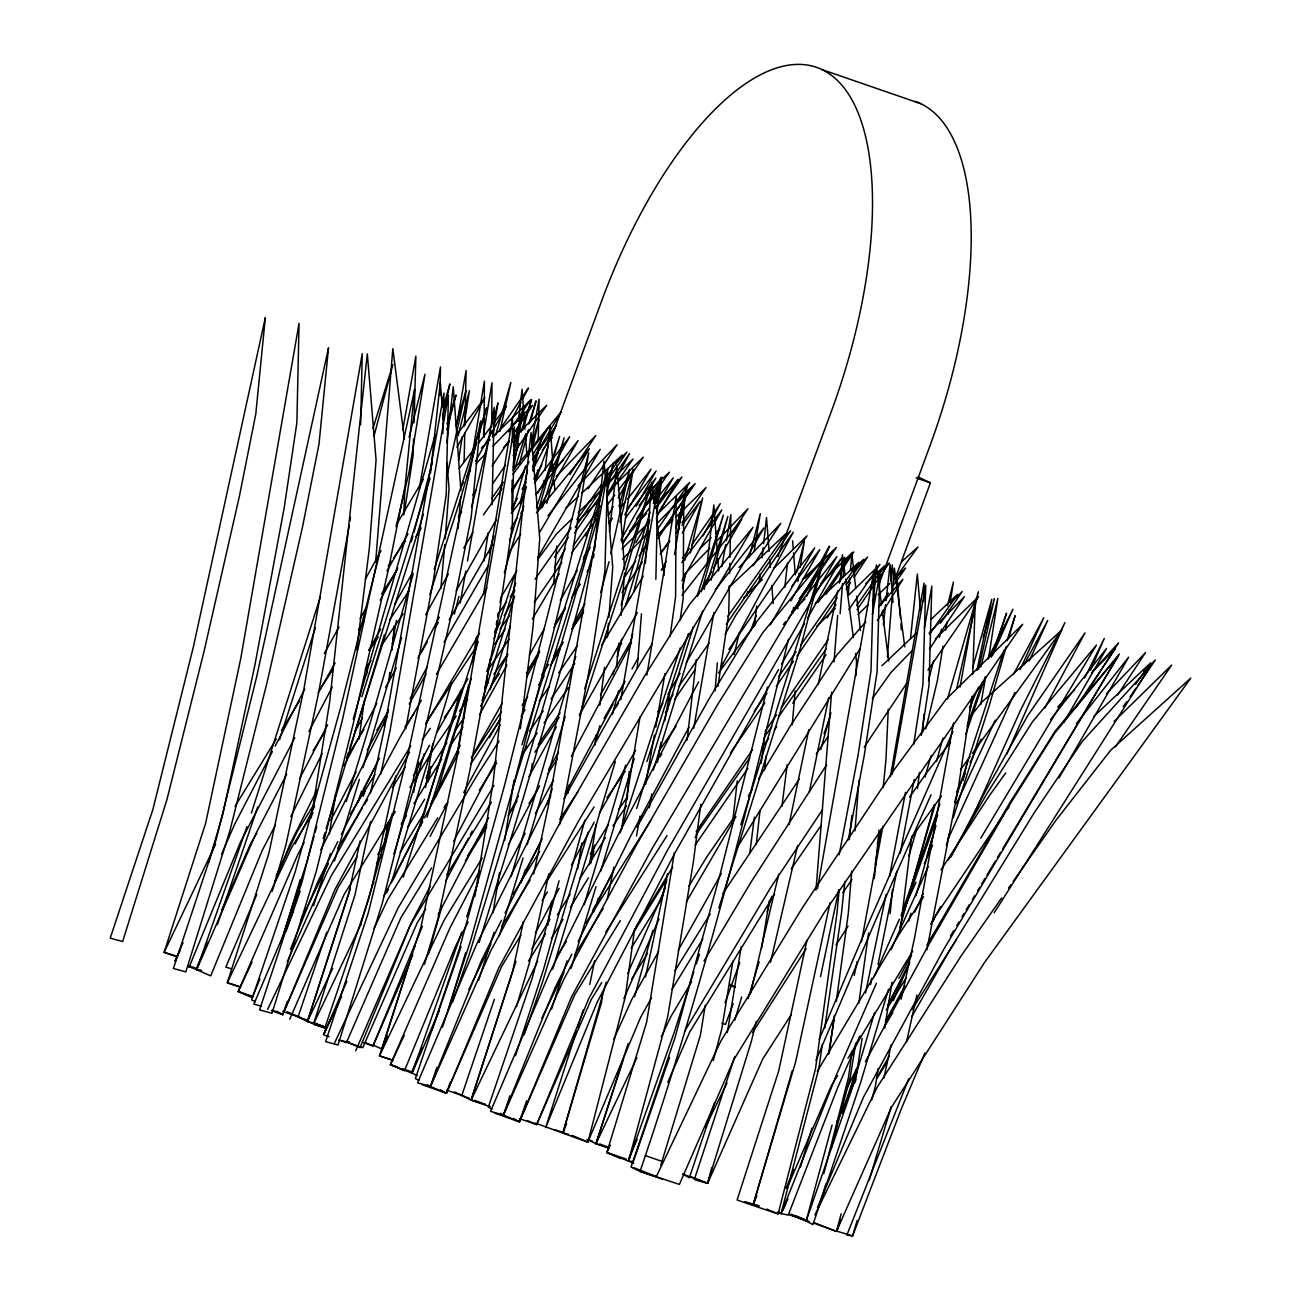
<?xml version="1.0" encoding="UTF-8"?>
<svg xmlns="http://www.w3.org/2000/svg" width="1301" height="1301" viewBox="0 0 1301 1301"><rect width="100%" height="100%" fill="white"/><g stroke="black" fill="none" stroke-linecap="round" stroke-linejoin="round"><path stroke-width="1.5" d="M484.07 437.169L484.395 381.226L472.539 453.317M491.713 426.777L491.973 382.819L483.419 434.892M511.944 510.106L512.122 480.134M512.35 442.161L512.496 418.19L483.5 594.427M360.686 424.63L362.231 353.726L303.914 688.945L268.803 853.635L227.301 982.727L240.701 987.361M439.868 395.309L440.486 366.947L419.312 488.672M464.132 461.676L464.75 433.314M464.929 425.216L466.116 370.509L456.749 424.386M492.087 504.723L494.201 407.473L467.482 561.121M537.378 478.101L537.557 470.003M537.915 453.789L538.045 447.723M538.224 439.608L539.102 399.098L531.816 441.006M655.867 579.335L657.899 486.151L620.772 699.645M729.341 585.645L728.723 614.007L717.941 686.375M729.601 573.481L729.828 563.349M729.959 557.283L730.886 514.741L726.365 540.679M923.645 601.404L924.035 583.173L890.372 776.73M413.572 438.99L413.133 455.171L404.237 513.375M414.027 422.825L415.865 356.132L402.773 429.867M442.828 433.526L443.95 393.097L384.559 727.877L370.427 793.301M972.026 696.246L958.577 786.455L926.897 949.779M972.774 674.081L975.181 603.518L960.04 687.091M855.912 675.691L856.53 661.624L855.473 653.557M403.7 515.033L404.969 486.964M888.258 709.208L885.981 759.329L883.2 787.625M922.62 732.398L923.954 714.363M444.763 544.68L440.844 588.686M445.218 538.663L449.04 488.591L446.894 462.554M607.388 637.36L608.461 623.342M608.917 617.325L612.738 567.252L606.965 497.161M626.952 799.855L629.164 771.558M637.197 668.421L641.442 613.812M645.377 563.252L651.687 482.362L655.119 508.122M795.139 690.815L792.244 724.82M815.987 890.144L831.615 692.197M834.006 661.884L837.665 615.438M840.381 581.092L842.446 554.828L845.113 574.977M887.38 657.119L894.405 568.228L904.764 646.808M366.524 675.04L367.337 664.957M375.615 562.211L392.821 348.684L404.383 438.86M840.121 613.796L842.576 583.531M843.064 577.481L844.691 557.316L839.34 583.059M851.716 871.117L848.301 913.432L836.299 1001.396M854.952 830.835L859.018 780.47M872.971 607.209L876.386 564.91L881.525 604.998M458.098 528.548L460.733 496.559M553.657 584.116L556.779 546.127M618.837 643.214L616.495 667.185M621.146 615.227L624.594 573.221M715.062 690.782L717.355 662.794M848.268 594.378L849.716 578.213M850.447 570.131L851.895 553.966L855.716 588.231M839.178 890.193L836.852 914.213L815.483 1068.869L778.079 1214.012L737.098 1200.026L778.697 1070.983L806.994 940.168M890.16 913.611L892.47 889.591M388.983 680.537L389.763 672.454M391.943 650.224L394.317 625.96M402.025 547.136L402.416 543.086M874.305 878.582L879.053 830.071M844.853 881.525L841.454 913.578L824.72 1028.148M849.325 839.47L851.862 815.434M890.567 580.929L892.275 564.813L893.998 584.865M910.505 638.498L917.335 574.05L920.441 610.136M430.501 473.027L440.291 382.445L442.275 406.481M568.065 793.252L568.927 785.202M593.532 557.739L593.972 553.706M594.411 549.689L603.989 461.107L605.811 483.143M732.544 823.24L737.228 781.007M754.45 626.139L756.678 606.022M759.361 581.889L760.256 573.839M762.044 557.755L763.167 547.688M763.606 543.672L766.517 517.522L769.151 551.526M756.223 844.577L760.028 810.393M764.484 770.159L766.061 756.076M784.828 587.125L787.512 562.991M883.363 624.789L885.591 604.672M886.046 600.655L890.063 564.455L892.226 592.459M446.861 442.958L453.252 386.673L460.912 490.558M513.147 467.677L513.83 461.644M516.79 435.51L517.7 427.476M518.383 421.443L522.043 389.275L524.986 429.232M540.777 508.658L541.46 502.625M543.281 486.558L543.964 480.524M545.103 470.474L550.128 426.256L552.632 460.212M609.421 531.67L616.95 465.351L624.61 569.22M687.139 740.09L696.263 659.688M704.231 589.337L705.142 581.303M706.98 565.219L713.81 504.918L717.355 552.86M900.243 930.15L911.676 836.348M917.514 788.439L919.465 772.469M356.734 649.882L369.354 548.128L376.07 460.001L367.321 353.856L329.641 702.101L311.199 817.955M514.009 780.405L504.674 840.462M520.433 728.544L533.036 626.789L539.752 538.663L531.019 432.534L493.339 780.763L474.881 896.617M594.899 745.164L596.134 735.179M599.842 705.256L604.542 667.348M749.799 853.114L754.352 817.223M761.166 763.394L764.955 733.504M781.901 806.555L787.203 764.695M531.198 771.542L532.223 763.557M700.784 804.376L693.335 862.156L667.787 1016.195L628.513 1161.077L633.766 1163.387M602.558 994.615L601.469 1002.632L562.845 1133.09L587.906 1142.245L625.261 997.038L634.644 928.686M359.011 739.179L364.199 701.19M792.325 1070.544L753.116 1204.954L759.199 1205.978L744.953 1201.604M829.192 1053.371L834.38 1015.382M500.153 602.883L500.983 596.964M664.941 673.658L655.785 727.08M670.129 636.189L675.593 596.769L676.178 496.852L646.857 675.089M680.163 620.057L683.171 598.362L683.757 498.446L674.536 554.519M852.122 1051.338L848.496 1077.391L823.842 1173.469M858.806 1003.234L868.564 933.077M822.378 1044.215L818.849 1068.332L781.088 1213.605L788.243 1215.053L837.486 1088.091L860.156 1036.23M349.286 525.36L318.111 695.271L285.927 844.902L272.218 891.25M349.888 521.343L350.489 517.31M483.956 561.024L488.151 532.873M913.725 744.367L922.946 684.163L925.743 585.141L892.096 774.437M921.336 735.358L929.028 685.188L931.825 586.182L924.393 628.009M458.521 460.749L462.262 436.681M463.823 426.647L469.417 390.56L458.196 435.656M621.911 541.427L633.115 469.222L619.943 522.173M985.719 676.618L980.791 704.491M988.532 658.566L997.867 598.411L980.791 667.055M855.212 1082.351L862.124 1038.393M870.629 984.434L871.572 978.433M383.86 848.528L387.991 822.574M547.867 925.206L551.689 901.235M855.716 1043.142L850.269 1077.212L831.355 1147.742M878.224 1068.414L875.329 1086.449L871.654 1100.158M884.631 1028.343L891.998 982.255M329.332 833.892L335.804 793.838M413.637 792.374L418.499 762.337M492.428 436.843L497.974 402.838L493.973 418.597M513.196 470.425L523.604 406.4L514.627 441.852M493.03 912.554L499.503 872.499M577.66 869.052L581.872 842.999M656.452 513.505L661.656 481.5L656.176 503.178M682.423 515.066L683.074 511.065M683.724 507.065L687.302 485.062L677.333 524.466M746.937 595.679L747.587 591.679M754.092 551.657L760.272 513.651L749.311 556.991M705.256 1005.218L700.41 1035.157L660.729 1165.436M792.651 613.34L793.626 607.339M797.855 581.336L799.156 573.334M800.131 567.334L804.376 541.314L796.391 572.847M727.373 1032.457L741.245 946.608M828.477 1054.152L833.974 1020.212M837.844 996.257L838.478 992.256M943.014 646.109L937.484 680.13L925.873 728.836M945.616 630.107L946.917 622.106M948.234 614.105L948.884 610.104M950.185 602.103L953.438 582.1L947.453 605.746M457.806 750.628L468.685 684.537M472.296 662.518L476.589 636.482M621.504 829.29L639.946 717.144M674.357 852.659L646.63 1022.244L606.868 1152.507L620.886 1158.671M732.902 961.114L721.746 1029.156L713.29 1060.494M761.54 948.364L769.428 900.325M425.573 787.365L432.778 743.912M589.499 864.596L596.134 824.59M392.235 644.304L396.398 620.366M460.196 603.03L465.742 571.106M693.742 728.235L713.875 612.511M721.86 566.618L725.682 544.664M875.101 864.531L881.346 828.607M485.078 688.001L490.331 658.306M494.9 632.579L495.6 628.611M496.299 624.659L496.998 620.691M497.698 616.739L498.413 612.771M636.482 835.974L639.994 816.166M645.605 784.487L654.387 735M649.329 807.872L651.785 794.017M657.395 762.337L660.908 742.529M664.762 720.754L670.373 689.075M817.483 888.55L873.8 571.741L871.003 670.763L858.091 755.052L839.161 854.806M872.434 614.625L879.883 572.782L877.085 671.788L864.157 756.076L848.268 839.877M882.891 826.233L861.522 941.68M953.535 722.917L914.587 937.81L901.138 999.184M405.749 728.674L433.64 578.815L446.227 494.396L448.39 395.13L390.072 730.349L380.77 773.997M828.704 697.678L809.222 792.488M830.071 902.699L795.578 1062.153L753.116 1204.954L756.824 1195.538M838.803 889.754L820.524 976.644M886.176 894.145L865.539 992.939M889.591 876.191L905.496 792.39M896.796 871.231L878.045 964.464M900.211 853.277L914.213 779.445M589.743 984.532L594.655 960.658M607.339 898.975L613.877 867.133M442.145 905.561L428.533 953.877M606.282 982.109L562.845 1133.09L535.15 1123.039M778.746 874.109L750.352 993.948M789.056 824.606L808.832 729.568M818.313 684.033L837.698 590.979M976.953 670.324L991.817 599.306L972.66 667.706M370.606 821.63L354.945 895.039L313.46 1024.131L324.941 1028.099M427.444 782.389L430.826 766.517M590.703 863.035L594.524 845.178M645.491 976.953L667.494 873.768M360.149 840.869L349.026 892.405L307.426 1021.464L326.437 1028.018M395.797 776.046L372.086 886.306L360.653 924.93M523.425 921.515L512.708 971.066L471.125 1100.126L490.135 1106.679M533.703 873.947L548.258 806.555L607.632 471.759L604.916 570.797L592.02 655.102L559.609 824.558M548.892 873.735L529.621 962.252L516.432 1006.632M854.237 975.376L857.229 961.504M797.594 845.748L770.55 962.171M883.769 1078.383L891.152 1044.719M906.488 1042.134L916.912 994.972M432.371 462.457L413.978 532.109M442.893 415.328L449.918 383.909L443.186 407.311M447.089 475.19L465.969 390.755L455.854 425.85M499.877 431.46L510.854 382.38L495.697 435.006M513.245 455.692L522.904 412.498L513.358 445.641M520.075 503.78L527.523 470.393M532.353 448.796L538.939 419.345L531.637 444.682M595.175 545.038L569.122 641.572L523.587 796.862L479.126 942.526M607.03 492.038L613.617 462.587L606.868 485.972M609.031 561.707L600.672 592.589M610.787 553.852L629.651 469.417L618.983 506.463M677.382 532.402L686.586 491.176L675.918 528.206M682.44 588.328L685.952 572.619M690.343 552.99L702.638 498.007L684.668 560.389M956.869 687.969L978.368 591.76L947.47 698.979M978.612 669.299L994.403 598.606L983.182 637.604M963.016 780.584L968.025 759.117M396.041 526.824L409.034 472.279L424.988 374.249L409.034 437.282M630.855 641.881L632.709 634.091M734.106 654.549L739.212 633.115M788.422 639.36C745.392 818.394 699.564 997.054 640.043 1171.42L663.022 1179.357M756.206 1021.399L751.425 1041.142L707.614 1183.341L694.327 1179.584L734.772 1056.64M970.058 710.2L973.473 696.474M379.111 555.494L340.716 707.207L295.457 871.019L251.662 999.949L255.256 1001.705M471.547 507.244L490.981 430.42M595.842 741.554L599.826 725.795M612.787 674.568L613.796 670.633M617.276 656.842L621.764 639.116M633.733 591.825L648.695 532.727M720.884 669.299L722.38 663.38M767.476 687.107L720.104 874.272L674.845 1038.1L631.05 1167.03L640.043 1171.42L679.382 1184.414L733.845 1059.616L823.956 913.091L1022.651 624.285L946.299 699.027L893.82 770.257L802.489 907.626L720.917 1040.946L656.403 1176.478L633.067 1167.452M928.507 680.602L933.484 660.908M939.468 637.262L941.469 629.375M946.412 845.374L949.437 833.599M454.391 614.056L458.977 596.411M612.478 714.282L618.593 690.75M373.989 436.079L392.853 364.654L372.948 428.468M446.861 429.769L456.033 395.016L446.991 424.012M519.213 464.522L528.401 429.769M530.434 422.044L536.045 400.822L528.808 424.028M523.831 505.91L504.333 572.765M533.02 471.157L542.192 436.42L532.532 467.352M546.794 503.422L564.13 437.786L542.403 507.406M649.784 519.831L637.035 568.098L625.456 606.12M654.37 502.462L661.006 477.353L653.752 500.56M710.996 580.165L727.828 516.448L706.703 584.133M830.916 712.753L820.736 749.587M841.178 1213.8L836.445 1231.429L813.174 1222.859M711.842 1167.664L707.614 1183.341L682.586 1174.071L689.367 1177.763L714.509 1102.858M832.071 1125.04L806.148 1221.005L812.914 1224.68L860.612 1082.578L888.534 989.15M392.154 813.792L368.443 899.609L324.648 1028.538M427.492 782.259L430.176 772.501M559.072 880.761L532.142 978.271L488.33 1107.2L491.941 1108.956M590.638 862.872L593.874 851.163M634.53 996.777L652.842 930.459M661.998 897.316L666.86 879.752M314.029 836.299L306.955 861.766L280.691 942.688M315.102 832.38L316.745 826.509M411.311 541.736L412.905 535.963M489.095 552.99L493.908 535.67M584.913 820.15L543.639 969.017L515.472 1055.713M936.541 761.134L942.965 738.025M899.853 927.646L934.346 804.522M908.7 921.043L910.928 913.253M915.937 895.755L935.939 825.696M435.315 434.599L353.238 719.16M413.165 574.001L371.045 720.201L346.31 801.4M476.768 442.324L460.798 497.86L429.785 594.638M477.857 438.486L486.672 407.847L434.144 569.594M499.308 494.38L502.674 482.687M513.391 462.668L518.904 443.511M522.758 430.111L531.556 399.472L520.937 432.192M460.879 690.311L420.467 826.135M511.976 512.919L525.458 466.132M528.271 456.391L529.962 450.536M538.175 511.13L559.641 436.437L536.516 507.683M599.013 513.261L518.692 792.016L469.238 954.446L452.488 1002.404M575.741 656.566L511.179 876.207M663.559 571.09L665.25 565.236M625.683 765.069L584.165 904.797M701.32 591.711L723.34 515.098L697.076 595.972M925.011 776.957L931.191 755.507M909.041 894.909L934.882 805.238M1006.307 646.337L989.248 705.711L953.194 817.89M1008.519 638.677L1015.122 615.698L1006.99 640.726M384.364 634.725L326.096 828.9M401.554 637.685L362.898 767.769M451.658 682.732L391.373 882.745M467.693 689.579L435.868 796.358M565.236 716.363L527.181 844.495M615.357 761.394L552.697 969.18M634.237 758.532L600.753 871.15M908.83 856.172L916.798 828.997M927.158 855.245L932.28 837.779M208.469 862.823L222.747 814.54L254.931 664.909L284.317 507.048L296.888 422.63L299.051 323.364L240.75 658.582L205.623 823.273L164.121 952.365L177.521 956.999M424.435 964.399L438.144 918.051L470.311 768.403L499.698 610.559L512.269 526.141L514.432 426.874L456.131 762.093L421.004 926.784L379.502 1055.875L392.918 1060.51M800.424 1167.046L811.905 1128.13M734.756 1020.244L741.684 996.989M767.102 911.741L771.721 896.226M874.467 1012.91L850.789 1092.352L806.148 1221.005L789.74 1214.516M748.108 998.664L759.166 961.699M857.18 1220.517L852.578 1235.95L846.886 1235.072L908.716 1078.708M869.279 1180.007L891.169 1106.712M820.004 1203.214L825.907 1183.764M283.699 934.118L300.238 879.655M323.136 838.625L324.908 832.786M423.394 514.269L349.579 748.937M330.405 853.619L313.541 905.642M334.438 861.002L359.336 779.429M393.829 854.09L424.451 753.539M447.983 1010.828L465.709 952.495M494.104 932.28L478.573 980.466M499.308 935.777L523.035 858.091M588.133 832.201L542.208 983.036L524.124 1034.832M567.09 960.87L551.559 1009.056M571.106 968.253L596.004 886.68M702.703 610.982L653.297 770.111M856.497 1069.194L841.991 1113.493M320.436 596.704L251.369 813.125M361.889 696.685L430.094 478.166M514.92 468.506L525.783 433.688M478.215 641.393L403.212 877.167M509.602 540.842L526.498 486.688M482.053 700.784L514.643 596.362M521.945 744.692L608.25 468.165L584.279 558.893L512.366 789.447M621.162 604.981L650.142 512.171M636.693 808.458L693.417 626.675M740.806 824.818L824.688 556.015L800.717 646.76L718.851 908.033M315.297 627.976L279.552 739.7M471.336 678.488L427.021 817.223M490.217 689.514L510.35 625.748M566.342 794.781L567.561 790.927M515.684 583.206L487.013 671.349M373.208 1045.158L381.957 1049.013L409.652 962.236M413.962 948.722L415.182 944.868M688.424 633.506L646.922 761.557M576.424 1031.254L545.656 1127.674L597.159 1002.274L674.731 853.31L778.551 669.527M577.644 1027.4L583.19 1010.031M628.155 1043.548L595.956 1143.742L609.356 1148.376M350.392 888.453L307.426 1021.464L323.494 1026.408L314.452 1022.911M515.96 961.325L471.125 1100.126L485.403 1104.516L474.54 1100.191M840.592 1219.59L836.852 1231.153L852.578 1235.95L901.333 1108.81L924.897 1052.964M246.995 826.639L196.679 969.7L210.697 975.88L262.2 850.48L275.275 825.354M257.761 806.88L217.3 924.735M346.473 758.532L348.326 752.775M383.486 725.568L388.495 710.167M456.472 754.157L459.595 744.53M493.99 638.628L514.627 575.075M461.757 932.085L412.059 1073.211L417.328 1075.52M466.75 916.636L478.02 881.867M442.503 1027.123L470.653 940.428L511.944 791.577L552.762 634.725L572.733 550.941L588.686 452.911L504.414 785.869L459.155 949.681L415.361 1078.61L418.955 1080.367M547.184 804.246L552.193 788.829M584.702 688.701L650.37 486.509L624.496 576.538L579.612 715.648M620.154 832.819L680.195 647.963M623.488 1058.965L595.956 1143.742L608.673 1147.677M693.84 971.668L673.82 1033.466L628.513 1161.077L606.868 1152.507L610.332 1145.156M696.344 963.943L699.466 954.283M954.462 802.489L1003.868 650.354M357.791 802.571L361.645 791.024M363.255 796.326L365.174 790.585M520.839 883.151L525.328 869.686M593.809 911.741L598.314 898.275M985.377 676.813L965.7 734.512M888.16 1004.648L890.079 998.875M271.454 1010.601L282.805 1014.634L287.358 1001.201M326.746 932.248L298.059 1016.943L307.426 1021.464L332.682 968.334M436.957 1067.259L430.452 1086.449L446.503 1093.295L498.673 968.123L579.075 820.069L753.003 527.344L689.758 604.152L644.304 676.504L563.902 815.597L491.046 950.299L430.452 1086.449L417.572 1082.79L476.377 944.835L550.86 795.464M421.898 1084.579L446.503 1093.295L450.39 1081.782M494.347 999.363L461.757 1095.605L471.125 1100.126L537.655 961.081M509.927 1095.849L503.438 1115.038L519.473 1121.885L571.643 996.712L652.061 848.659L825.989 555.934L762.728 632.741L717.29 705.093L636.888 844.186L564.032 978.889L503.438 1115.038L490.558 1111.379L549.364 973.424L618.251 834.738L698.588 681.854M494.884 1113.168L519.473 1121.885L526.629 1100.776M432.03 1030.132L461.058 946.689M669.576 1057.323L633.311 1161.614L628.513 1161.077M286.122 931.418L300.173 891.12M903.122 909.269L939.826 804.213M967.18 725.909L982.531 681.968M991.199 657.151L1006.551 613.21L992.435 655.623L1012.942 609.242L987.524 659.396M904.179 910.472L937.663 814.979M426.11 777.998L428.923 770.371M534.89 482.395L548.209 446.145M551.022 438.518L601.55 301.198A305.93 126.75 -70.9 0 1 821.956 69.571L920.653 103.657M750.596 630.936L756.206 615.682M777.965 556.552L831.29 411.604A305.93 126.75 -70.9 0 0 821.956 69.571M725.08 1002.616L739.814 962.561M824.021 733.699L829.631 718.445M873.15 600.2L875.248 594.476M878.76 584.93L929.987 445.706A305.93 126.75 -70.9 0 0 915.27 101.429M733.162 1003.656L725.519 1024.424L721.941 1023.171M881.639 615.406L883.737 609.73M895.576 577.53L930.426 482.834L918.099 476.914M786.129 1188.35L789.886 1178.95M791.382 1175.177L793.643 1169.534M777.445 1212.223L781.088 1213.605L836.657 1074.398L876.435 983.182M566.618 1123.69L562.845 1133.09L568.537 1134.277M274.544 882.273L289.814 844.593L316.956 790.13M290.416 949.388L317.899 881.558L337.805 841.617M189.052 967.31L240.555 841.91L294.758 737.797M259.924 978.954L252.231 997.672L238.213 991.492L297.669 854.952L304.141 842.479M381.957 1049.013L387.34 1035.905M422.435 926.247L372.98 1045.939L363.402 1042.621M272.104 1010.064L282.805 1014.634L334.975 889.445L409.571 752.108M817.483 1207.539L863.425 1097.296L943.827 949.258L1117.77 656.533L1054.509 733.341L1009.056 805.693L928.654 944.786L865.393 1061.762M256.785 894.438L225.789 967.147L231.318 968.725M293.619 910.911L253.874 1004.112L261.241 1006.21M819.191 1039.353L868.418 923.515L952.852 731.585M815.987 1060.299L874.565 922.718L931.061 794.732M783.121 1210.109L787.886 1198.92M893.364 1000.436L907.659 966.806M203.704 951.633L196.418 968.416L189.296 965.976M205.33 947.892L207.753 942.298M221.512 910.602L250.638 843.471L256.866 833.079M355.71 1050.769L409.929 925.824L494.006 785.446M422.321 1047.679L411.799 1071.91L402.903 1068.885M629.066 1157.923L637.148 1139.269M786.829 1188.545L831.274 1085.977L837.535 1075.585M183.067 942.672L175.033 961.13L180.221 950.12M221.625 854.123L234.489 824.59L272.413 751.474M187.669 966.123L196.679 969.7L256.118 833.16L286.659 774.323M283.651 1012.276L338.097 887.461L357.19 856.432M289.765 1019.138L344.228 894.324L395.114 811.596M346.863 981.23L324.372 1032.896L333.869 1012.715M412.807 954.658L372.98 1045.939L365.565 1042.703M468.084 922.084L455.935 945.42L404.432 1070.804L390.43 1064.641L449.87 928.101L479.467 871.036M439.38 1010.47L412.059 1073.211L390.43 1064.641L404.253 1035.271M447.333 1090.937L501.796 966.139L520.872 935.11M520.319 1119.527L574.766 994.712L620.349 920.604M667.803 1082.237L689.758 1031.937L774.567 894.047M874.093 976.775L899.365 919.157M891.055 949.665L928.247 866.499M972.953 816.459L1020.423 710.411L1064.885 622.642L1006.746 754.336M1090.514 670.015L1104.289 638.433L1084.66 677.967M627.667 973.522L665.331 887.998M623.895 998.534L658.989 918.994M969.538 707.549L978.547 687.139M933.061 921.287L934.703 917.563M295.181 843.861L314.614 806.295M287.228 961.781L327.348 871.621L400.204 736.935L421.313 700.426M836.966 1121.804L855.798 1079.472M901.04 915.465L915.969 882.257M924.279 863.815L932.573 845.357M956.658 791.854L965.033 773.575M956.463 803.758L995.265 720.152M613.73 1039.288L632.058 998.94L658.664 951.356M1020.179 669.478L1043.744 617.796L1013.365 674.617M914.733 912.18L923.157 893.722M947.567 840.186L1014.894 692.474M1029.189 661.087L1047.712 620.479L1023.985 664.86M695.189 837.665L701.141 824.769M806.604 596.248L816.8 574.131M823.614 559.397L829.566 546.485M970.123 762.711L981.133 739.179M250.849 996.485L238.213 991.492L252.036 962.122M335.609 1009.039L339.057 1001.689M334.324 1043.483L398.252 907.675L478.134 773.64L499.047 741.212M661.298 1036.881L670.796 1016.699L691.547 981.881M817.337 1071.308L899.463 933.776L923.58 896.747M215.559 844.316L164.121 952.365L176.855 956.316M276.17 875.784L297.1 831.827L314.045 804.132M300.775 920.083L328.356 863.604M267.664 1009.365L331.3 875.671L410.758 745.815M361.402 923.401L313.46 1024.131L326.177 1028.083M341.708 996.257L323.412 1034.718L329.153 1036.718M373.972 928.491L387.926 899.186L437.705 817.809M468.815 989.589L490.997 944.006M541.801 1018.179L563.967 972.595M636.937 1057.664L595.956 1143.742L586.962 1139.351M705.662 1126.715L726.966 1083.001M814.93 1214.906L877.085 1087.392L961.26 955.698L1001.656 897.934M290.855 816.589L322.176 753.555M320.745 849.96L387.161 716.802M386.56 892.958L388.349 889.347M392.821 880.338L422.353 820.915M430.403 804.701L460.147 745.392M855.456 1045.191L859.928 1036.198M341.415 834.364L379.42 758.125M501.487 920.295L481.581 960.219L430.452 1086.449L427.411 1084.725M505.113 913.026L542.208 838.592M571.757 954.316L554.568 988.809L503.438 1115.038L500.381 1113.314M578.083 941.615L630.562 836.332L688.928 727.226M846.349 1089.409L858.107 1065.812M887.965 1005.901L909.675 962.333M275.194 746.124L304.792 689.058M308.857 731.52L332.308 686.993M343.919 765.785L376.77 703.451M383.811 896.356L422.679 821.451M424.516 817.89L459.009 751.962M463.741 792.585L500.202 725.047M508.154 815.743L518.335 796.131M496.494 888.518L525.165 833.242M535.345 813.629L553.543 779.852M299.588 778.681L327.624 724.836M330.844 820.215L356.067 771.753M367.289 750.222L388.3 710.915M430.078 836.494L447.837 802.392M430.224 886.355L411.539 922.246L360.035 1047.647L346.017 1041.467L349.205 1041.825M453.594 841.471L496.088 760.89M438.144 914.636L488.607 817.711M508.284 844.902L539.508 785.837M417.897 658.095L439.315 617.178M480.638 706.264L507.634 654.663M571.35 756.336L631.505 642.71M950.998 857.05L985.459 791.236L1027.692 715.664L1085.001 632.855L1044.817 707.988M363.304 789.317L377.388 762.63M526.059 869.767L540.143 843.081M592.459 910.798L595.289 905.463M599.045 898.357L613.129 871.67M891.754 997.168L908.651 965.147M383.096 832.965L394.479 811.482M413.458 775.672L429.574 745.245M445.641 881.249L468.409 838.283M470.295 834.705L472.198 831.111M535.394 933.11L559.121 888.355M571.448 865.084L594.215 822.118M511.244 420.239L520.807 402.351M522.726 398.773L528.466 388.04L499.812 429.444M410.157 698.67L427.379 666.47M511.586 509.065L517.326 498.332M522.108 489.404L525.929 482.248M532.629 469.726L556.552 425.004L532.483 459.79M585.515 535.866L591.256 525.132M594.134 519.766L598.915 510.838M606.575 496.527L629.538 453.594L607.762 485.062M565.236 793.431L613.08 704.004M615.958 698.637L623.602 684.326M703.028 535.866L720.25 503.666L691.595 545.07M720.51 668.194L793.22 532.255L735.927 615.064L725.112 634.4M354.864 731.861L362.54 717.68M794.472 609.974L804.132 592.28M818.605 565.74L829.225 546.274M885.428 1021.448L904.715 986.044M926.897 945.323L1009.755 802.863L1055.534 730.625L1119.429 654.013L1002.681 848.903M898.893 978.401L911.562 955.243M324.339 653.574L339.008 626.968M365.386 579.075L381.03 550.697M380.185 600.07L397.781 568.13M385.568 687.497L396.317 667.982M425.638 614.755L448.292 574.066M449.235 619.78L492.656 544.387M479.532 714.704L506.902 665.022M526.596 677.154L538.321 655.867M528.97 776.599L556.34 726.934M600.46 694.701L631.424 640.125M554.551 568.033L565.35 548.697M686.245 902.016L735.927 816.654M409.197 704.085L426.094 674.032M443.999 642.19L488.623 564.927M563.951 798.668L636.514 669.576L652.305 643.588M636.921 827.257L709.484 698.165L753.734 625.423L814.735 547.867L770.306 624.903M651.541 997.867L640.71 1017.138L587.857 1142.05L572.164 1135.415M678.097 950.559L721.388 873.459M930.687 924.328L940.639 906.634M318.127 692.929L335.105 662.892M360.052 618.707L366.036 608.104M386.999 570.993L407.961 533.882M456.879 447.3L484.834 397.813L455.724 436.063M368.72 650.256L380.705 629.05M394.675 604.315L412.645 572.505M460.554 487.68L463.546 482.378M466.539 477.077L470.539 470.003M475.532 461.172L506.479 406.384L493.128 423.915M421.231 652.598L427.232 641.995M435.217 627.863L438.209 622.561M456.179 590.752L496.104 520.075M512.074 491.794L529.052 461.757M533.036 454.683L548.014 428.175L512.838 474.377M537.703 493.307L569.659 436.746L534.483 482.964M471.45 757.621L502.397 702.849M529.361 655.135L544.322 628.627M560.292 600.346L577.27 570.31M583.255 559.706L590.247 547.331M608.217 515.521L613.194 506.691M618.186 497.86L634.156 469.58L618.398 490.298M636.14 506.3L656.094 470.946L628.204 507.601M521.05 716.721L525.035 709.647M539.021 684.911L544.013 676.081M551.998 661.933L562.975 642.499M572.96 624.822L584.93 603.615M620.87 539.996L655.802 478.15L625.488 517.993M522.026 755.198L527.019 746.367M645.8 536.077L648.792 530.775M656.777 516.627L677.74 479.532L655.915 508.203M548.485 769.932L558.471 752.254M579.433 715.143L637.327 612.657M661.282 570.245L666.275 561.398M682.244 533.134L700.214 501.324L682.017 525.23M604.071 718.412L625.033 681.301M632.026 668.942L638.01 658.339M681.935 580.588L721.86 509.894L681.822 562.471M790.845 600.867L819.793 549.624L791.886 586.263M781.543 664.226L804.506 623.569M807.498 618.268L841.438 558.194L813.532 594.833M876.419 1078.562L889.461 1055.729M911.529 1017.089L949.649 950.348L1034.246 812.735L1082.351 741.326L1150.442 666.226L994.192 912.798M520.611 501.649L524.661 494.64M533.735 478.882L541.818 464.88M436.388 674.341L486.964 587.743M537.671 510.642L578.067 440.616L535.736 494.429M436.583 732.951L467.905 678.667M495.161 631.408L500.218 622.642M504.251 615.649L513.342 599.891M537.589 557.869L600.216 449.333L547.916 515.798M489.274 737.7L500.332 718.575M526.45 673.365L539.525 650.776M624.789 514.724L651.053 469.206L627.391 499.275M635.815 542.696L648.955 519.928M656.013 507.683L673.186 477.922L659.493 495.323M697.32 596.313L699.336 592.817M702.377 587.564L711.468 571.806M713.485 568.309L741.765 519.278L682 595.24M599.273 813.369L635.636 750.335M657.851 711.826L662.908 703.06M667.95 694.311L680.065 673.3M686.131 662.794L763.898 527.995L715.339 589.711M1064.088 722.006L1106.517 648.467L1050.476 719.681M1058.965 777.982L1128.65 657.184L1076.366 723.649M948.315 859.912L986.76 793.919L1032.555 721.681L1096.45 645.085L980.726 838.234M396.463 524.579L423.329 479.37M416.044 536.63L421.215 527.93M463.774 547.981L473.076 532.337M483.403 514.936L501.91 488.721M533.28 458.749L561.235 411.718L513.456 469.71M425.736 723.99L479.581 633.376M501.308 596.785L516.839 570.651M539.622 532.32L589.32 448.682L536.386 512.952M532.369 618.934L559.235 573.741M571.627 552.876L598.98 515.781M554.015 627.521L565.382 608.38M571.578 597.956L579.839 584.051M587.076 571.871L591.207 564.927M539.102 684.619L541.167 681.139M550.486 665.445L559.804 649.768M572.229 628.855L583.612 609.697M622.951 543.476L662.29 477.272L639.051 505.487M601.517 645.475L643.198 576.213M376.851 730.349L387.535 713.111M529.052 803.498L537.541 789.674M704.004 961L750.693 882.663L826.639 764.858M684.554 1031.384L770.712 887.542L822.508 809.726M748.351 795.936L752.498 789.024M758.711 778.665L789.788 726.852L836.787 655.102L865.848 621.764M950.559 935.907L953.682 930.687M956.804 925.466L958.902 921.986M962.024 916.766L964.106 913.286M966.188 909.806L969.326 904.585M972.449 899.365L974.53 895.885M977.653 890.665L979.751 887.184M981.832 883.704L984.955 878.484M987.036 875.004L995.379 861.083M997.46 857.603L1000.599 852.383M847.992 1058.282L912.765 950.966M510.74 528.564L517.05 518.172M583.71 557.153L585.824 553.689M371.858 885.883L373.972 882.42M407.782 826.964L424.695 799.253M551.396 938.558L563.024 919.498M570.423 907.366L588.377 877.915M234.993 806.441L276.316 738.919M281.601 730.268L299.62 700.832M313.004 812.572L291.814 847.195L227.301 982.727L240.034 986.678M347.969 755.442L363.857 729.471M337.886 848.024L362.247 808.197M364.378 804.734L367.549 799.546M400.22 852.236L424.581 812.426M444.064 807.433L446.178 803.969M482.167 858.01L444.031 920.344L379.502 1055.875L390.414 1059.258M509.699 812.995L511.813 809.531M513.944 806.067L517.115 800.879M501.584 926.686L530.19 879.948M574.57 955.276L603.16 908.537M672.129 989.167L702.849 938.948M884.338 1026.44L892.828 1012.601M313.053 750.937L325.77 730.251M409.945 787.463L434.339 747.815L456.163 716.103M377.778 854.611L386.267 840.82M427.606 773.591L446.861 742.676M431.59 867.865L400.838 917.855L346.391 1042.67L338.732 1040.019M479.288 790.309L496.689 762.988M425.687 909.123L417.198 922.913L362.751 1047.728L341.675 1040.458M446.894 874.662L491.404 802.262M467.726 855.619L486.802 824.59M542.078 900.634L547.379 892.014M531.93 948.787L549.949 919.482M590.247 853.993L608.266 824.688M601.729 982.548L591.126 999.786L536.679 1124.601L519.441 1118.649M635.652 927.385L672.763 867.068M631.164 948.299L661.9 898.308M631.619 979.214L647.524 953.357M688.863 886.144L706.882 856.839L734.447 816.768M877.15 1078.074L886.697 1062.575M737.163 847.602L860.351 648.126M877.346 620.61L902.829 579.335L879.053 606.608M350.359 814.052L374.851 774.632M512.984 894.421L539.622 851.586M559.853 819.012L577.725 792.065M585.97 923.011L650.711 820.655M674.991 970.595L710.151 914.034M722.933 893.462L799.253 779.12M886.257 1009.901L906.504 977.344M376.542 863.588L381.892 855.033M401.098 824.2L406.432 815.629M413.913 803.628L441.657 759.085M528.499 961.114L545.574 933.695M557.316 914.847L570.131 894.291M579.742 878.874L605.355 837.763M392.365 787.707L405.164 767.248M465.4 860.807L486.72 826.688M545.395 883.444L594.053 807.01M557.82 955.048L566.374 941.404M605.583 932.492L667.023 835.6M633.359 932.654L666.405 879.769M912.277 1009.218L956.479 939.517M491.632 498.625L503.129 482.248M509.146 552.405L520.774 533.898M554.649 624.74L565.219 607.925M573.676 594.459L580.018 584.36M752.629 1032.441L806.165 948.673M1083.635 697.499L1118.535 642.873L1092.84 671.137M791.187 1014.715L762.744 1058.965L707.614 1183.341L691.221 1176.868M836.023 944.933L848.057 926.214M318.859 691.286L333.17 669.104M358.474 629.83L363.987 621.293M381.6 593.972L397 570.082M471.499 757.93L501.21 711.842M528.726 669.153L539.736 652.077M522.173 705.353L527.669 696.816M541.98 674.617L548.583 664.372M554.096 655.85L562.894 642.19M547.445 774.306L557.348 758.938M941.111 869.8L989.329 795.724L1005.738 772.924M588.085 488.851L617.064 444.731L578.034 485.858M752.889 565.805L780.763 523.392L738.935 567.464M825.875 594.394L853.732 551.982L845.374 560.796M1117.64 694.994L1145.514 652.582L1106.484 693.709M388.17 566.26L391.52 561.235M393.748 557.885L405.115 541.297M369.289 650.5L378.298 636.97M389.552 620.057L408.709 591.288M458.261 516.871L461.644 511.797M472.897 494.884L476.28 489.81M492.038 466.132L508.935 440.763M513.44 433.997L532.597 405.245L492.998 446.113M569.871 474.507L595.777 435.607L556.178 476.475M426.24 722.25L476.361 646.857M497.519 615.031L506.593 601.745M470.604 764.191L500.674 718.965M659.396 510.838L681.919 476.995L660.713 498.901M529.686 731.162L543.216 710.866M551.087 699.011L574.749 663.494M622.041 592.459L642.32 562.016M658.095 538.338L691.872 487.599L656.517 524.092M615.08 708.329L618.463 703.256M731.081 534.109L747.977 508.74L716.867 540.858M827.013 617.926L836.023 604.396M846.154 589.174L850.659 582.409M854.041 577.335L867.556 557.039L853.407 571.643M864.189 747.148L906.992 682.879M929.516 649.053L964.431 596.606L929.077 633.115M932.508 920.392L1003.656 814.654M1007.055 809.612L1009.3 806.262M1075.943 707.24L1115.477 648.483L1091.539 672.731M404.953 726.804L414.043 713.403M816.264 753.995L827.615 737.244M928.865 941.355L935.679 931.305M937.94 927.955L940.216 924.604M449.284 747.181L462.928 727.08M491.355 685.237L499.324 673.511M612.966 825.842L626.61 805.758M659.607 757.198L661.867 753.848M791.691 612.608L836.348 547.445L816.264 567.22M818.053 602.526L852.415 552.388L820.85 583.466M508.545 431.899L530.369 400.171L492.916 436.843M365.256 669.007L370.996 660.664M381.339 645.638L403.164 613.926M492.737 483.712L505.373 465.335M515.716 450.309L546.729 405.245L513.602 437.673M444.291 717.583L461.513 692.539M494.819 644.125L505.162 629.099M554.551 557.316L568.326 537.28M575.221 527.263L601.631 488.867M606.233 482.199L626.903 452.146L615.389 463.416M459.595 711.094L467.644 699.401M487.159 671.023L508.984 639.311M534.256 602.574L561.821 562.504M573.302 545.818L600.867 505.747M606.608 497.405L633.034 459.009L608.543 482.98M454.911 730.999L464.099 717.632M484.769 687.595L488.217 682.586M493.957 674.227L507.732 654.208M626.041 482.248L643.263 457.204L608.689 491.046M539.183 701.223L549.526 686.196M558.714 672.845L577.091 646.125M624.187 577.693L635.669 560.991M639.116 555.982L646.012 545.965M657.493 529.279L689.644 482.525L657.964 513.553M522.238 754.71L537.167 733M544.062 722.982L568.179 687.92M625.618 604.461L631.359 596.102M661.217 552.697L669.251 541.021M681.887 522.644L706.004 487.599L675.756 517.213M538.224 744.562L560.048 712.834M565.707 794.228L569.155 789.219M606.835 797.92L625.212 771.2M665.413 712.769L667.706 709.435M674.601 699.418L695.271 669.365M726.283 624.301L790.601 530.808L780.519 540.679M618.593 809.661L627.781 796.31M658.794 751.23L676.032 726.186M728.853 649.394L806.962 535.866L773.835 568.309M730.349 753.051L764.809 702.963M776.29 686.278L793.512 661.233M796.96 656.224L837.161 597.793M846.349 584.442L863.571 559.397L852.057 570.684M696.165 831.567L752.45 749.766M765.086 731.406L776.567 714.704M781.169 708.037L828.249 639.588M848.919 609.535L879.931 564.455L848.252 595.484M695.124 845.097L747.945 768.306M761.736 748.27L768.615 738.252M774.371 729.91L776.664 726.56M792.748 703.19L826.054 654.777M857.066 609.697L889.217 562.959L877.687 574.245M880.305 604.754L888.355 593.061M895.234 583.043L905.577 568.033L894.047 579.303M940.379 623.26L962.203 591.548L950.673 602.835M791.35 868.726L821.207 825.322M928.02 670.064L978.563 596.606L935.338 638.921M1123.186 706.736L1126.633 701.727M1130.081 696.718L1135.822 688.375M1138.131 685.042L1155.353 659.997L1143.823 671.283M1115.429 746.855L1171.713 665.055L1114.095 721.47M511.862 489.599L524.466 471.369M574.522 533.085L600.883 494.998M682.423 558.324L689.302 548.388M842.772 892.779L851.992 879.59M877.362 843.292L879.671 839.991M909.643 797.106L926.946 772.355L950.511 742.172M1008.584 888.03L1010.893 884.729M1013.186 881.428L1055.892 820.362L1110.485 750.433L1190.773 678.13L984.629 962.333L891.592 1107.037L836.445 1231.429L814.101 1222.664M422.207 739.944L430.355 728.349M500.121 628.952L509.423 615.698M535.004 579.254L571.041 527.897M576.847 519.619L601.273 484.818M604.754 479.858L622.203 455.008L581.514 493.404M660.306 533.296L695.173 483.598L676.292 501.422M534.792 752.222L559.202 717.436M668.454 700.995L673.105 694.36M678.927 686.082L709.159 643.003M727.763 616.495L785.902 533.67L729.21 587.158M754.222 711.354L767.021 693.14M778.649 676.569L796.082 651.72M800.733 645.085L858.871 562.26L815.272 603.404M696.149 834.201L749.636 757.995M764.76 736.464L771.737 726.511M778.714 716.575L826.379 648.646M856.611 605.583L884.517 565.821L865.62 583.645M929.581 634.172L957.487 594.411L931.337 619.097M1135.529 684.391L1150.653 662.86L1093.962 716.347M636.774 518.546L669.413 472.182L646.077 494.104M799.302 598.867L833.112 550.843L802.473 579.628M571.936 628.822L583.531 612.495M872.32 698.653L890.892 672.536L912.099 650.63M896.503 576.587L917.953 547.022L901.593 561.756M911.676 837.128L941.436 796.066M960.496 769.802L970.009 756.662M972.4 753.377L1061.697 630.221L981.507 702.459L969.099 718.347M510.171 596.883L514.936 590.41M537.606 559.658L556.682 533.752L572.538 518.237M616.918 649.654L621.699 643.182M718.477 672.877L755.816 623.472M459.172 468.523L473.727 449.414M478.573 443.039L490.705 427.102M511.423 513.228L523.555 497.291M607.486 504.625L614.755 495.079M660.192 553.901L669.885 541.151M675.951 533.182L679.594 528.401M542.241 450.341L552.193 437.673M520.79 513.423L523.278 510.252M608.705 523.018L612.446 518.27M619.926 508.772L624.903 502.446M622.138 542.81L649.524 507.992M653.265 503.243L655.753 500.072M783.332 624.626L785.837 621.471M788.325 618.3L836.885 556.584L667.202 850.708L588.459 999.298L536.679 1124.601L527.393 1120.568M476.02 463.644L485.923 453.415M629.603 531.019L646.564 513.505M622.577 559.137L648.028 532.857M684.342 574.44L709.793 548.16M1057.762 706.947L1074.659 689.839M648.272 492.803L654.013 487.143M804.782 578.522L810.523 572.879M792.146 611.73L805.059 599.013M481.386 448.129L490.038 439.657M503.52 447.544L509.276 441.901M551.77 471.434L563.3 460.147M578.294 512.594L601.338 490.038M578.441 520.66L597.175 502.332M646.564 504.381L653.769 497.324M621.943 548.811L644.987 526.238M642.629 549.64L645.507 546.827M657.038 535.54L672.877 520.026M699.662 548.811L711.175 537.524M715.501 533.296L719.827 529.068M743.57 597.923L762.305 579.595M816.556 626.513L835.275 608.185M858.042 614.56L868.125 604.689M872.451 600.46L875.329 597.647M878.208 594.817L889.738 583.531M565.528 508.496L578.603 496.153M881.915 665.738L916.798 632.823M196.679 969.7L201.476 970.237M555.153 1129.87L564.699 1132.878M238.213 991.492L252.475 996.338M390.43 1064.641L397.553 1067.064M606.868 1152.507L626.464 1159.175M916.067 477.874L930.426 482.834M729.747 985.459L735.13 987.329M282.772 1011.397L307.231 1020.13M645.263 1155.597L662.339 1161.5M446.454 1090.059L469.124 1098.093M788.552 1214.435L809.368 1221.802M588.979 1139.79L592.557 1141.172M599.745 1143.953L608.722 1147.417M790.894 1214.158L807.661 1220.728M766.598 1209.068L777.705 1213.687M795.204 1215.638L807.693 1220.956M287.017 1011.706L300.011 1017.349M454.423 1091.978L463.693 1096.011M729.601 984.174L735.065 986.808M513.375 1118.437L519.473 1121.885M440.405 1089.848L446.503 1093.295M276.706 1011.186L282.805 1014.634M778.453 1211.816L781.088 1213.605M656.436 518.026L664.095 575.497M845.634 579.01L853.342 637.441M882.289 610.998L888.713 661.103M856.611 596.297L860.433 630.562M896.763 573.725L900.39 617.78M900.877 623.797L901.382 629.798M442.942 414.499L443.43 420.499M892.551 596.46L893.006 602.444M792.618 540.793L793.236 548.794M793.561 552.795L795.253 574.798M797.578 604.786L797.903 608.787M769.769 559.528L770.387 567.529M771.786 585.531L773.184 603.518M717.794 558.861L718.672 570.846M552.925 464.213L553.51 472.198M554.096 480.183L554.828 490.184M525.571 437.234L526.889 455.204M265.306 317.72L255.809 413.881L239.319 496.64L203.915 651.915L166.951 799.53L122.636 941.534L110.227 938.135L152.868 809.531L193.312 647.117L265.306 317.72M328.486 348.083L318.989 444.243L302.499 527.003L267.095 682.277L230.131 829.892L185.815 971.896L173.407 968.481L216.047 839.893L256.492 677.479L328.486 348.083M414.645 389.487L405.148 485.647L388.657 568.407L353.254 723.681L316.289 871.296L271.974 1013.284L259.566 1009.885L302.19 881.297L342.635 718.884L414.645 389.487M480.687 421.231L471.19 517.391L454.7 600.151L419.296 755.426L382.348 903.04L338.016 1045.028L325.624 1041.629L368.248 913.042L408.693 750.628L480.687 421.231"/></g></svg>
